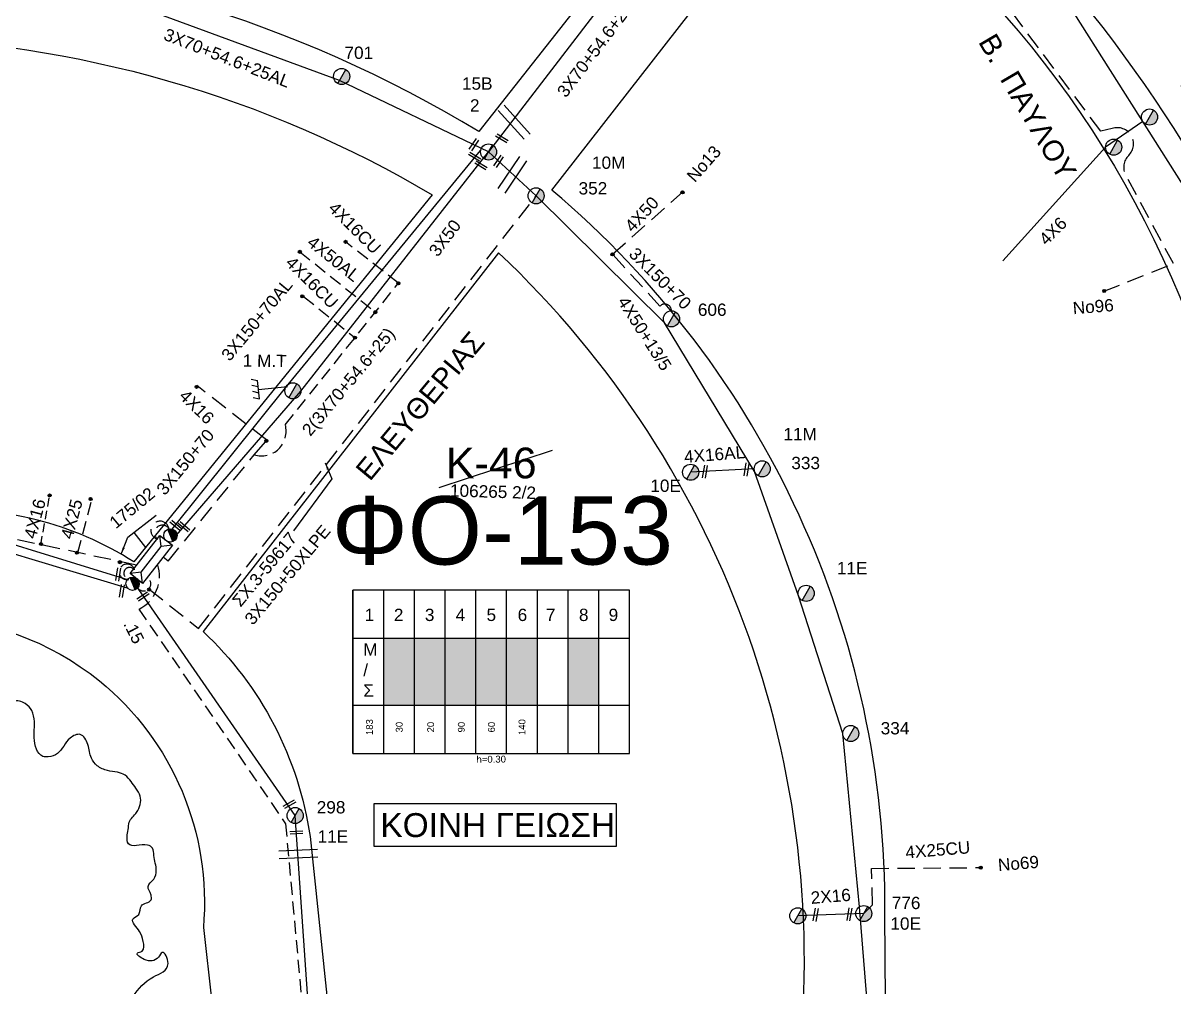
# Model space of a CAD drawing. Header units: millimetres. Extents: x 72 to 3039, y -786 to 786.
# Drawn here: x 1833.1 to 2001.6, y 543.9 to 685 of the extents above; entities that cross this region are included whole.
import ezdxf
from ezdxf.enums import TextEntityAlignment as Align

# ---------------------------------------------------------------- set-up
doc = ezdxf.new("R2010")
doc.units = ezdxf.units.MM
doc.linetypes.add('DASHED', pattern=[19.05, 12.7, -6.35])
for name, color, linetype in [('Άγνωστα', 7, 'Continuous'), ('Ασφαλειοκιβώτια Χ.Τ 9 αναχωρήσεων', 7, 'Continuous'), ('Γείωση', 7, 'Continuous'), ('Γυμνά εναέρια ΧΤ (1Φ)   2x16AL', 7, 'Continuous'), ('Γυμνά εναέρια ΧΤ (2Φ)   3x50AL', 7, 'Continuous'), ('Γυμνά εναέρια ΧΤ (3Φ)   4x16AL', 7, 'Continuous'), ('Γυμνά εναέρια ΧΤ (3Φ)   4x50AL', 7, 'Continuous'), ('Εναέρια παροχή ΧΤ 4x16', 7, 'SYN_LINE'), ('Εναέρια παροχή ΧΤ 4x25', 7, 'SYN_LINE'), ('Επιγραφές - Σχήματα', 7, 'Continuous'), ('Καλώδια ΧΤ   3x150+50AL XLPE', 7, 'DASHED'), ('Καλώδια ΧΤ   3x150+70 XLPE', 7, 'DASHED'), ('Καλώδια ΧΤ   3x150+70AL', 7, 'DASHED'), ('Καλώδια ΧΤ   3x150AL+50CU', 7, 'DASHED'), ('Καλώδια ΧΤ   4x25CU', 7, 'DASHED'), ('Καλώδια ΧΤ   4x50AL', 7, 'DASHED'), ('Καλώδια ΧΤ   4x6AL', 7, 'DASHED'), ('Μηχανική τομή', 7, 'Continuous'), ('Στύλος ΦΜ', 7, 'Continuous'), ('Στύλος ΦΜ @ 1', 7, 'Continuous'), ('Συνδέσεις', 7, 'Continuous'), ('Συνεστραμμένα ΧΤ   3x70+54.6+25 AL', 7, 'SYN_LINE'), ('Τομή', 7, 'Continuous'), ('Υποσταθμός εναέριος 2 στύλων', 7, 'Continuous'), ('Υποσταθμός πόλεως', 7, 'Continuous'), ('Υπόβαθρο ΔΕΗ', 7, 'Continuous'), ('Υπόγεια Καλώδια Δικτύου ΧΤ   .15', 7, 'DASHED'), ('Υπόγεια καλώδια Παροχών ΧΤ   4x16AL', 7, 'DASHED'), ('Υπόγεια καλώδια Παροχών ΧΤ   4x16CU', 7, 'DASHED'), ('Υπόγεια καλώδια Παροχών ΧΤ   4x25', 7, 'DASHED'), ('Υπόγεια καλώδια Παροχών ΧΤ   4x50AL', 7, 'DASHED'), ('Υπόγεια καλώδια Παροχών ΧΤ   4x6', 7, 'DASHED')]:
    doc.layers.add(name, color=color, linetype=linetype)
doc.styles.get("Standard").update_dxf_attribs({"font": 'arial.ttf'})
doc.linetypes.add('SYN_LINE', pattern='A,0.5,-0.0001,["/\\/\\/\\/",Standard,S=0.1,R=0,X=0,Y=-0.05],-0.25', length=0.7501)
doc.dimstyles.new('ISO-25', dxfattribs={"dimtxt": 2.5, "dimasz": 2.5, "dimexe": 1.25, "dimexo": 0.625, "dimtad": 1, "dimtxsty": 'Standard', "dimcen": 2.5, "dimadec": 0, "dimazin": 0, "dimtfac": 1, "dimtmove": 0, "dimatfit": 3, "dimfxl": 1, "dimarcsym": 0})

# ---------------------------------------------------------------- blocks, each defined once
blk = doc.blocks.new('ΥΠΑΡΧΩΝ ΤΣΙΜΕΝΤΕΝΙΟΣ ΣΤΥΛΟΣ')
at = {"layer": 'Στύλος ΦΜ'}
blk.add_hatch(color=7, dxfattribs=at).paths.add_polyline_path([(-1.29, -2.28, 0.574793), (2.62, 0, 0.268822), (1.3, 2.27)])
at = {"layer": 'Στύλος ΦΜ', "color": 7}
blk.add_line((-1.29, -2.28), (1.3, 2.27), dxfattribs=at)
blk.add_circle((0, 0), 2.62, dxfattribs=at)
at = {"layer": 'Στύλος ΦΜ', "flags": 4}
for tag, p in [('ΑΡΙΘΜΟΣ', (-4.68, 8.05)), ('ΤΥΠΟΣ', (-4.91, 3.03))]:
    blk.add_attdef(tag, p, '', height=4, dxfattribs=at)
blk = doc.blocks.new('ΤΟΜΗ')
at = {"layer": 'Τομή', "ltscale": 40}
for p, q in [((-5.68, 0), (5.68, 0)), ((5.68, -2.33), (-5.68, -2.33))]:
    blk.add_line(p, q, dxfattribs=at)
blk = doc.blocks.new('ΓΕΙΩΣΗ')
at = {"layer": 'Γείωση', "ltscale": 40}
for p, q in [((-2.34, 11.45), (-3, 9.45)), ((-0.34, 11.45), (-1, 9.45)), ((1.66, 11.45), (1, 9.45)), ((3.66, 11.45), (3, 9.45)), ((0, 9.45), (0, 0))]:
    blk.add_line(p, q, dxfattribs=at)
blk.add_lwpolyline([(-3, 9.45), (3, 9.45)], dxfattribs=at)
blk = doc.blocks.new('ΑΣΦΑΛΕΙΟΚΙΒΩΤΙΟ ΥΠΟΣΤΑΘΜΟΥ 9A ΑΝΑΧΩΡΗΣΕΩΝ')
at = {"layer": 'Ασφαλειοκιβώτια Χ.Τ 9 αναχωρήσεων', "ltscale": 40}
for p, q in [((0, 0), (0, 23.91)), ((4.5, 0), (4.5, 23.91)), ((9, 0), (9, 23.91)), ((13.5, 0), (13.5, 23.91)), ((18, 0), (18, 23.91)), ((22.5, 0), (22.5, 23.91)), ((27, 0), (27, 23.91)), ((31.5, 0), (31.5, 23.91)), ((36, 0), (36, 23.91)), ((0, 16.87), (40.5, 16.87)), ((0, 7.04), (40.5, 7.04))]:
    blk.add_line(p, q, dxfattribs=at)
at = {"layer": 'Ασφαλειοκιβώτια Χ.Τ 9 αναχωρήσεων'}
blk.add_lwpolyline([(40.5, 0), (40.5, 23.91), (0, 23.91), (0, 0)], close=True, dxfattribs=at)
for s, p in [('1', (1.71, 19.38)), ('2', (5.99, 19.38)), ('3', (10.53, 19.38)), ('4', (15.04, 19.38)), ('5', (19.55, 19.38)), ('6', (24.11, 19.38)), ('7', (28.24, 19.38)), ('8', (33.08, 19.38)), ('9', (37.43, 19.38))]:
    blk.add_text(s, height=1.8, dxfattribs=at).set_placement(p)
at = {"layer": 'Ασφαλειοκιβώτια Χ.Τ 9 αναχωρήσεων', "ltscale": 40}
for tag, height, rotation, p in [('ΟΝΟΜΑ', 2.5, 0.6514, (19.14, 25.35)), ('ΚΕΙΜΕΝΟ 1', 1, 90, (2.42, 3.84)), ('ΚΕΙΜΕΝΟ 2', 1, 90, (6.78, 3.84)), ('ΚΕΙΜΕΝΟ 3', 1, 90, (11.38, 3.84)), ('ΚΕΙΜΕΝΟ 4', 1, 90, (15.86, 3.84)), ('ΚΕΙΜΕΝΟ 5', 1, 90, (20.28, 3.84)), ('ΚΕΙΜΕΝΟ 6', 1, 90, (24.74, 3.84)), ('ΚΕΙΜΕΝΟ 7', 1, 90, (29.28, 3.84)), ('ΚΕΙΜΕΝΟ 8', 1, 90, (33.65, 3.84)), ('ΚΕΙΜΕΝΟ 9', 1, 90, (38.21, 3.84)), ('ΣΧ', 1, 0.6514, (20.24, -0.85))]:
    blk.add_attdef(tag, text='', height=height, rotation=rotation, dxfattribs=at).set_placement(p, align=Align.MIDDLE_CENTER)
blk = doc.blocks.new('_ΣΥΝΔΕΣΗ')
at = {"layer": 'Συνδέσεις', "linetype": 'SYN_LINE', "ltscale": 40}
blk.add_hatch(color=256, dxfattribs=at).paths.add_polyline_path([(0.5, -0.01, 1), (-0.5, -0.01, 1)])
at = {"layer": 'Συνδέσεις'}
blk.add_circle((0, -0.01), 0.5, dxfattribs=at)
blk = doc.blocks.new('ΜΗΧΑΝΙΚΗ ΤΟΜΗ')
at = {"layer": 'Μηχανική τομή', "ltscale": 40}
for p, q in [((-1.89, 0.78), (1.89, 0.78)), ((1.89, 0), (-1.89, 0))]:
    blk.add_line(p, q, dxfattribs=at)
blk = doc.blocks.new('ΥΠΟΣΤΑΘΜΟΣ ΕΝΑΕΡΙΟΣ ΕΠΙ 2 ΣΤΥΛΩΝ')
at = {"layer": 'Υποσταθμός εναέριος 2 στύλων', "linetype": 'Continuous'}
for points in [[(-11.97, -2.11, 0.574793), (-8.45, -0.07, 0.268822), (-9.64, 1.98)], [(9.68, -2.15, 0.574793), (13.19, -0.1, 0.268822), (12.01, 1.95)]]:
    blk.add_hatch(color=256, dxfattribs=at).paths.add_polyline_path(points)
for p, q in [((-11.97, -2.11), (-9.64, 1.98)), ((9.68, -2.15), (12.01, 1.95))]:
    blk.add_line(p, q, dxfattribs=at)
for centre in [(-10.81, -0.07), (10.84, -0.1)]:
    blk.add_circle(centre, 2.36, dxfattribs=at)
at = {"layer": 'Υποσταθμός πόλεως', "linetype": 'Continuous', "ltscale": 40}
blk.add_lwpolyline([(-8.57, 2.82), (8.57, 2.82), (8.57, -2.82), (-8.57, -2.82)], close=True, dxfattribs=at)
for points in [[(-5.75, 0), (-8.57, 2.82)], [(-8.57, -2.82), (-5.75, 0)], [(-5.75, 0), (5.75, 0)], [(5.75, 0), (8.57, 2.82)], [(8.57, -2.82), (5.75, 0)]]:
    blk.add_lwpolyline(points, dxfattribs=at)
at = {"layer": 'Υποσταθμός εναέριος 2 στύλων', "ltscale": 40, "flags": 1}
for tag, p in [('ΜΕΤΑΣΧΗΜΑΤΙΣΜΟΣ', (14.09, 2.51)), ('ΙΣΧΥΣ', (14.07, -0.28)), ('ΑΡΙΘΜΟΣ', (14.19, -3))]:
    blk.add_attdef(tag, p, '', height=1.8, dxfattribs=at)

msp = doc.modelspace()

# ---------------------------------------------------------------- hatches: boundary and pattern name
at = {"layer": 'Ασφαλειοκιβώτια Χ.Τ 9 αναχωρήσεων'}
for color, points in [(30, [(1890.44, 594.99), (1885.94, 594.99), (1885.94, 585.16), (1890.44, 585.16)]), (27, [(1894.94, 594.99), (1890.44, 594.99), (1890.44, 585.16), (1894.94, 585.16)]), (2, [(1899.44, 594.99), (1894.94, 594.99), (1894.94, 585.16), (1899.44, 585.16)]), (6, [(1899.44, 585.16), (1903.94, 585.16), (1903.94, 594.99), (1899.44, 594.99)]), (133, [(1908.44, 594.99), (1903.94, 594.99), (1903.94, 585.16), (1908.44, 585.16)]), (5, [(1912.94, 585.16), (1917.44, 585.16), (1917.44, 594.99), (1912.94, 594.99)])]:
    msp.add_hatch(color=color, dxfattribs=at).paths.add_polyline_path(points)

# ---------------------------------------------------------------- linework, layer by layer
at = {"layer": 'Άγνωστα', "color": 2, "linetype": 'DASHED', "ltscale": 0.2}
msp.add_lwpolyline([(1991.27, 645.74), (2001.53, 649.8), (1994.56, 662.75, -0.333659), (1994.99, 665.65, 0.794461), (1992.59, 669.58), (1990.89, 669.2), (1976.16, 688.91), (1963.33, 701.75), (1940.29, 719.93), (1943.87, 724.81, -0.286141), (1945.74, 725.57, -0.837573)], format="xyb", dxfattribs=at)
at = {"layer": 'Άγνωστα', "color": 27, "linetype": 'DASHED', "ltscale": 0.2}
msp.add_lwpolyline([(1819.41, 612.97), (1828.61, 610.21), (1850.13, 605.66)], dxfattribs=at)
at = {"layer": 'Γυμνά εναέρια ΧΤ (1Φ)   2x16AL'}
msp.add_lwpolyline([(1956.21, 554.68), (1946.56, 554.35)], dxfattribs=at)
at = {"layer": 'Γυμνά εναέρια ΧΤ (3Φ)   4x16AL', "color": 2, "ltscale": 0.15}
msp.add_lwpolyline([(1940.17, 619.77), (1930.87, 619.27)], dxfattribs=at)
at = {"layer": 'Γυμνά εναέρια ΧΤ (3Φ)   4x50AL', "color": 2}
msp.add_lwpolyline([(2032.49, 533.98), (1995.44, 530.07), (1976.76, 528.88), (1957.87, 527.26), (1955.58, 555.67), (1953.13, 581.03), (1946.66, 601.19), (1940.24, 619.37), (1927.05, 641.12), (1908.25, 659.73), (1901.29, 666.15)], dxfattribs=at)
at = {"layer": 'Επιγραφές - Σχήματα', "color": 190}
msp.add_lwpolyline([(1884.5, 564.55), (1920.01, 564.55), (1920.01, 570.72), (1884.5, 570.72)], close=True, dxfattribs=at)
at = {"layer": 'Καλώδια ΧΤ   3x150+50AL XLPE', "color": 2, "ltscale": 0.2}
msp.add_lwpolyline([(1851.62, 602.18), (1858.83, 596.39), (1908.25, 659.72)], dxfattribs=at)
at = {"layer": 'Καλώδια ΧΤ   3x150+70AL', "color": 2, "ltscale": 0.2}
msp.add_lwpolyline([(1928.06, 642.91, 0.666695), (1926.38, 643.6), (1919.43, 651.17)], format="xyb", dxfattribs=at)
at = {"layer": 'Καλώδια ΧΤ   3x150+70AL', "color": 27, "ltscale": 0.15}
msp.add_lwpolyline([(1866.98, 621.82, 0.591022), (1871.54, 626.22), (1888.09, 646.93)], format="xyb", dxfattribs=at)
at = {"layer": 'Καλώδια ΧΤ   3x150+70AL', "color": 27, "ltscale": 0.2}
for points in [[(1854.38, 606.24), (1854.38, 606.24), (1866.98, 621.82), (1868.75, 623.88)], [(1854.38, 606.24), (1853.64, 606.82)]]:
    msp.add_lwpolyline(points, dxfattribs=at)
at = {"layer": 'Καλώδια ΧΤ   3x150AL+50CU', "color": 7, "linetype": 'Continuous', "ltscale": 0.2}
msp.add_line((1894.06, 617.02), (1910.65, 622.51), dxfattribs=at)
at = {"layer": 'Καλώδια ΧΤ   3x150AL+50CU', "color": 7, "linetype": 'DASHED', "ltscale": 0.2}
msp.add_arc((1853.19, 610.77), 1.34, 8.7652, 253.4505, dxfattribs=at)
at = {"layer": 'Καλώδια ΧΤ   3x150AL+50CU', "color": 5, "linetype": 'DASHED', "ltscale": 0.2}
msp.add_arc((1853.55, 610.37), 1.15, 10.3789, 230.0966, dxfattribs=at)
at = {"layer": 'Καλώδια ΧΤ   3x150AL+50CU', "color": 30, "linetype": 'DASHED', "ltscale": 0.2}
msp.add_arc((1848.38, 604.69), 1.14, 15.8332, 269.1, dxfattribs=at)
at = {"layer": 'Καλώδια ΧΤ   3x150AL+50CU', "color": 4, "linetype": 'DASHED', "ltscale": 0.2}
msp.add_arc((1848.75, 604.49), 0.851, 44.3873, 251.0346, dxfattribs=at)
at = {"layer": 'Καλώδια ΧΤ   3x150AL+50CU', "color": 2, "linetype": 'DASHED', "ltscale": 0.1}
msp.add_arc((1850.8, 602.96), 1.06, 215.9116, 61.1489, dxfattribs=at)
at = {"layer": 'Καλώδια ΧΤ   4x25CU', "color": 2, "ltscale": 0.2}
msp.add_lwpolyline([(1956.21, 554.68), (1957.51, 555.98), (1957.33, 561.29), (1973.33, 561.41)], dxfattribs=at)
at = {"layer": 'Καλώδια ΧΤ   4x50AL', "color": 2, "ltscale": 0.2}
msp.add_lwpolyline([(1919.43, 651.17), (1929.68, 660.24)], dxfattribs=at)
at = {"layer": 'Συνεστραμμένα ΧΤ   3x70+54.6+25 AL', "color": 7, "linetype": 'SYN_LINE', "ltscale": 20}
for p, q in [((1871.98, 632.12), (1900.12, 666.36)), ((1854.99, 610.93), (1871.98, 632.12))]:
    msp.add_line(p, q, dxfattribs=at)
at = {"layer": 'Συνεστραμμένα ΧΤ   3x70+54.6+25 AL', "color": 85, "ltscale": 18}
msp.add_lwpolyline([(2008.27, 652.88), (1987.03, 686.47), (1977.76, 696.4), (1967.93, 706.91), (1946.92, 725.57), (1901.29, 666.15)], dxfattribs=at)
at = {"layer": 'Συνεστραμμένα ΧΤ   3x70+54.6+25 AL', "color": 5, "ltscale": 15}
msp.add_lwpolyline([(1901.29, 666.15), (1879.47, 676.62), (1852.76, 686.39), (1833.71, 691.71), (1810.64, 694.26)], dxfattribs=at)
at = {"layer": 'Συνεστραμμένα ΧΤ   3x70+54.6+25 AL', "color": 5, "ltscale": 20}
for points in [[(1855.59, 610.06), (1873.79, 631.15), (1901.29, 666.15)], [(1886.35, 425.49), (1880.69, 467.62), (1878.02, 505.12), (1877.75, 520.51), (1874.95, 540.85), (1872.98, 569.03)]]:
    msp.add_lwpolyline(points, dxfattribs=at)
at = {"layer": 'Συνεστραμμένα ΧΤ   3x70+54.6+25 AL', "color": 30, "ltscale": 20}
msp.add_lwpolyline([(1788.14, 508.71), (1767.8, 529.55), (1760.81, 557.09), (1779.9, 598.23), (1818.14, 612.89), (1848.61, 603.55)], dxfattribs=at)
at = {"layer": 'Συνεστραμμένα ΧΤ   3x70+54.6+25 AL', "color": 133, "ltscale": 20}
msp.add_lwpolyline([(1781.91, 597.55), (1781.84, 597.58), (1817.7, 611.6), (1848.56, 602.32)], dxfattribs=at)
at = {"layer": 'Συνεστραμμένα ΧΤ   3x70+54.6+25 AL', "color": 2, "ltscale": 20}
msp.add_lwpolyline([(1872.98, 569.03), (1849.66, 602.73)], dxfattribs=at)
at = {"layer": 'Υποσταθμός πόλεως', "color": 27, "linetype": 'DASHED', "ltscale": 0.1}
msp.add_lwpolyline([(1835.74, 608.65), (1837.07, 616.01)], dxfattribs=at)
at = {"layer": 'Υπόβαθρο ΔΕΗ'}
for points in [[(2074.32, 540.5), (2033.86, 536.31), (2033.36, 549.74), (2032.35, 577.05, 0.212049), (1956.38, 719.31), (1991.54, 766.15), (2002.52, 766.24, -0.126419), (2049.12, 711.29, -0.020702), (2075.33, 654.71)], [(1939.81, 719.86), (1899.87, 669.13, 0.128559), (1811.69, 695.45), (1804.67, 759.38, -0.122319), (1867.75, 756.04, -0.097348), (1939.81, 719.86, 3.1517)], [(1949.48, 710.53, -0.165604), (2006.69, 633.43, -0.089113), (2022.5, 535.43), (1959.51, 529.36), (1959.3, 554.59, 0.222785), (1910.57, 660.57), (1949.48, 710.53)], [(1893.06, 659.88), (1849.39, 606.15, 0.158894), (1819.52, 613.75), (1812.58, 682.98, -0.127954), (1893.06, 659.88, 2.039219)], [(1946.17, 528.19, 0.242835), (1902.75, 651.4), (1859.53, 595.95, -0.169724), (1875.16, 565.95), (1879.77, 522.22), (1946.17, 528.19)], [(1863.2, 519.84), (1813.35, 515.49, -0.178981), (1803.1, 518.29, -0.301011), (1777.79, 551.88, -0.271331), (1793.78, 590.13, -0.338248), (1844.34, 588.73, -0.24847), (1859.54, 552.64), (1863.2, 519.84)]]:
    msp.add_lwpolyline(points, format="xyb", dxfattribs=at)
msp.add_spline([(1854.96, 523.14), (1849.39, 527.52), (1849.61, 525.28), (1847.47, 525.49), (1846.18, 524.96), (1843.61, 525.39), (1842.54, 524.64), (1836.76, 525.17), (1837.19, 526.56), (1835.48, 527.95), (1834.62, 528.49), (1832.48, 532.66), (1829.16, 530.52), (1825.31, 523.78), (1823.92, 522.93), (1822.74, 524.85), (1821.45, 525.49), (1820.6, 526.46), (1818.88, 526.78), (1817.07, 525.92), (1815.78, 527.85), (1814.5, 527.42), (1812.78, 525.07), (1810.75, 525.17), (1810.54, 523.78), (1806.25, 521.43), (1804.72, 521.56), (1802.45, 520.64), (1802.53, 523.42), (1801.04, 525.01), (1798.56, 525.16), (1796.44, 527.9), (1797.74, 531.1), (1797.55, 533.84), (1797.11, 535.18), (1797.29, 537.18), (1796.66, 538.85), (1796.33, 539.29), (1792.1, 534.88), (1790.62, 535.51), (1789.61, 535.66), (1788.72, 537.81), (1787.57, 539.6), (1788.31, 542.38), (1789.5, 544.35), (1790.54, 546.05), (1790.35, 547.18), (1789.39, 548.4), (1788.83, 549.33), (1787.09, 550.74), (1786.23, 551.37), (1787.71, 552.64), (1787.97, 554.46), (1786.68, 556.01), (1792.61, 555.12), (1793.65, 556.12), (1793.58, 558.39), (1791.87, 560.28), (1788.82, 561.48), (1787.04, 561.92), (1785.7, 561.92), (1784.03, 563.74), (1783.66, 564.15), (1785.41, 565.48), (1785.3, 568.67), (1786.7, 570.72), (1789.64, 571.1), (1791.63, 573.47), (1793.62, 574.23), (1800.45, 572.24), (1800.41, 573.56), (1800.69, 574.94), (1799.31, 576.98), (1798.24, 579.15), (1797, 579.6), (1801.42, 586.71), (1802.76, 587.66), (1803.61, 586.19), (1804.69, 586.52), (1805.05, 588.35), (1806.49, 589.3), (1808.52, 588.64), (1809.44, 587.56), (1811.01, 588.87), (1812.77, 588.12), (1815.07, 586.74), (1815.6, 583.83), (1817.99, 580.7), (1818.67, 581.02), (1819.16, 583.67), (1819.39, 586.55), (1820.31, 587.3), (1823.12, 587.2), (1823.42, 588.18), (1824.73, 588.64), (1825.74, 587.89), (1826.57, 587.31), (1828.31, 586.95), (1828.86, 586), (1829.06, 584.53), (1830.2, 583.87), (1831.25, 585.05), (1831.81, 585.7), (1833.48, 585.41), (1834.42, 584.4), (1834.82, 582.79), (1834.78, 580.41), (1836.06, 577.69), (1836.85, 577.62), (1838.19, 578.11), (1840.06, 580.37), (1841.53, 580.89), (1842.64, 579.42), (1843.16, 577.42), (1844.02, 576.31), (1845.52, 575.62), (1846.96, 575.36), (1848.08, 574.93), (1848.96, 573.99), (1849.68, 573.04), (1850.3, 571.86), (1849.78, 569.49), (1848.7, 568.05), (1848.54, 566.97), (1848.37, 565.93), (1848.57, 564.91), (1851.38, 564.69), (1852.1, 564.26), (1852.3, 563.18), (1852.66, 560.97), (1852.27, 559.73), (1851.45, 558.65), (1851.88, 557.4), (1851.88, 556.69), (1850.47, 555.8), (1850.08, 554.56), (1849.23, 553.87), (1850.21, 552.08), (1850.73, 550.61), (1850.57, 549.19), (1849.88, 548.9), (1850.87, 547.98), (1852.96, 548.31), (1853.52, 548.99), (1854.37, 547.36), (1852.24, 545.43), (1849.26, 542.6), (1848.08, 540.51), (1848.02, 539.73), (1849.52, 539.3), (1851.85, 539.69), (1853.38, 539.89), (1854.27, 539.89), (1854.99, 537.9), (1854.4, 537.27), (1854.66, 536.26), (1856.33, 535.77), (1856.5, 534.74), (1855.22, 532.52), (1856.04, 531.14), (1855.97, 530.26), (1853.78, 529.67), (1854, 528.34), (1855.28, 527.08), (1857.13, 526.39), (1857.38, 525.71), (1856.75, 525), (1855.95, 524.94), (1855.81, 524.27), (1855.75, 523.74), (1855.52, 523.39), (1854.96, 523.14)], degree=3, dxfattribs=at)
at = {"layer": 'Υπόγεια Καλώδια Δικτύου ΧΤ   .15', "color": 6, "ltscale": 0.15}
msp.add_lwpolyline([(1850.12, 599.23), (1871.57, 567.84), (1875.89, 520.69), (1863.5, 519.29), (1864.71, 504.06)], dxfattribs=at)
msp.add_arc((1847.69, 604.08), 5.43, 296.6342, 18.335, dxfattribs=at)
at = {"layer": 'Υπόγεια καλώδια Παροχών ΧΤ   4x16AL', "color": 27, "ltscale": 0.2}
msp.add_lwpolyline([(1868.75, 623.88), (1868.84, 623.99), (1858.59, 631.96)], dxfattribs=at)
at = {"layer": 'Υπόγεια καλώδια Παροχών ΧΤ   4x16CU', "color": 27, "ltscale": 0.15}
for points in [[(1888.09, 646.93), (1880.36, 653)], [(1874.21, 644.99), (1881.74, 638.98)]]:
    msp.add_lwpolyline(points, dxfattribs=at)
at = {"layer": 'Υπόγεια καλώδια Παροχών ΧΤ   4x25', "color": 27, "ltscale": 0.15}
msp.add_lwpolyline([(1841.19, 607.51), (1843.32, 615.59)], dxfattribs=at)
at = {"layer": 'Υπόγεια καλώδια Παροχών ΧΤ   4x50AL', "color": 27, "ltscale": 0.15}
msp.add_lwpolyline([(1873.66, 651.54), (1884.71, 642.71)], dxfattribs=at)
at = {"layer": 'Υπόγεια καλώδια Παροχών ΧΤ   4x6', "color": 62, "linetype": 'SYN_LINE', "ltscale": 20}
msp.add_lwpolyline([(1997.07, 670.59), (1991.61, 666.85), (1976.56, 650.2)], dxfattribs=at)

# ---------------------------------------------------------------- block references
at = {"layer": 'Ασφαλειοκιβώτια Χ.Τ 9 αναχωρήσεων'}
ref = msp.add_blockref('ΑΣΦΑΛΕΙΟΚΙΒΩΤΙΟ ΥΠΟΣΤΑΘΜΟΥ 9A ΑΝΑΧΩΡΗΣΕΩΝ', (1881.44, 578.12), dxfattribs=at)
ref.add_attrib('ΚΕΙΜΕΝΟ 6', '140', dxfattribs={"ltscale": 40, "height": 1, "rotation": 90}).set_placement((1906.18, 581.97), align=Align.MIDDLE_CENTER)
ref.add_attrib('ΚΕΙΜΕΝΟ 5', '60', dxfattribs={"ltscale": 40, "height": 1, "rotation": 90}).set_placement((1901.72, 581.97), align=Align.MIDDLE_CENTER)
ref.add_attrib('ΚΕΙΜΕΝΟ 4', '90', dxfattribs={"ltscale": 40, "height": 1, "rotation": 90}).set_placement((1897.3, 581.97), align=Align.MIDDLE_CENTER)
ref.add_attrib('ΚΕΙΜΕΝΟ 3', '20', dxfattribs={"ltscale": 40, "height": 1, "rotation": 90}).set_placement((1892.81, 581.97), align=Align.MIDDLE_CENTER)
ref.add_attrib('ΚΕΙΜΕΝΟ 1', '183', dxfattribs={"ltscale": 40, "height": 1, "rotation": 90}).set_placement((1883.86, 581.97), align=Align.MIDDLE_CENTER)
ref.add_attrib('ΚΕΙΜΕΝΟ 2', '30', dxfattribs={"ltscale": 40, "height": 1, "rotation": 90}).set_placement((1888.21, 581.97), align=Align.MIDDLE_CENTER)
ref.add_attrib('ΣΧ', 'h=0.30', dxfattribs={"ltscale": 40, "height": 1, "rotation": 0.6514}).set_placement((1901.68, 577.27), align=Align.MIDDLE_CENTER)
at = {"layer": 'Γείωση', "xscale": 0.4499999999998972, "yscale": 0.4499999999998972, "zscale": 0.4499999999998972, "rotation": 95.91464999718427}
msp.add_blockref('ΓΕΙΩΣΗ', (1871.86, 631.8), dxfattribs=at)
at = {"layer": 'Μηχανική τομή'}
for p, xscale, yscale, zscale, rotation in [((1899.3, 667.11), 0.499999999999798, 0.499999999999798, 0.499999999999798, 56.07497488004891), ((1903.34, 668.31), 0.4999999999998001, 0.4999999999998001, 0.4999999999998001, 149.3475328396102), ((1899.36, 665.64), 0.4999999999998, 0.4999999999998, 0.4999999999998, 149.3475328396102), ((1902.92, 664.67), 0.499999999999798, 0.499999999999798, 0.499999999999798, 56.07497488004891), ((1900.27, 664.37), 0.4999999999998001, 0.4999999999998001, 0.4999999999998001, 149.3475328396102), ((1933.16, 619.32), 0.4999999999994563, 0.4999999999994563, 0.4999999999994563, 80.68863621915537), ((1939.24, 619.64), 0.4999999999994563, 0.4999999999994563, 0.4999999999994563, 80.68863621915537), ((1855.62, 611.65), 0.4999999999994452, 0.4999999999994452, 0.4999999999994452, 139.0247142124832), ((1856.84, 611.46), 0.4999999999994452, 0.4999999999994452, 0.4999999999994452, 139.0247142124832), ((1847.26, 604.28), 0.4999999999994563, 0.4999999999994563, 0.4999999999994563, 80.68863621915537), ((1847.8, 601.87), 0.4999999999994563, 0.4999999999994563, 0.4999999999994563, 80.68863621915537), ((1850.82, 600.94), 0.4999999999994452, 0.4999999999994452, 0.4999999999994452, 34.08601536579191), ((1872.26, 570.53), 0.499999999999485, 0.499999999999485, 0.499999999999485, 29.78417155784918), ((1873.17, 566.35), 0.4999999999994444, 0.4999999999994444, 0.4999999999994444, 2.768887507523631), ((1949.36, 554.47), 0.4999999999994563, 0.4999999999994563, 0.4999999999994563, 80.68863621915537), ((1954.3, 554.53), 0.4999999999994563, 0.4999999999994563, 0.4999999999994563, 80.68863621915537)]:
    msp.add_blockref('ΜΗΧΑΝΙΚΗ ΤΟΜΗ', p, dxfattribs=dict(at, xscale=xscale, yscale=yscale, zscale=zscale, rotation=rotation))
at = {"layer": 'Στύλος ΦΜ @ 1', "ltscale": 40}
ref = msp.add_blockref('ΥΠΑΡΧΩΝ ΤΣΙΜΕΝΤΕΝΙΟΣ ΣΤΥΛΟΣ', (1879.79, 677.2), dxfattribs=dict(at, xscale=0.4499999999998181, yscale=0.4499999999998181, zscale=0.4499999999998181))
ref.add_attrib('ΑΡΙΘΜΟΣ', '701', (1880.2, 679.77), dxfattribs={"layer": 'Στύλος ΦΜ', "height": 1.8, "flags": 4})
ref = msp.add_blockref('ΥΠΑΡΧΩΝ ΤΣΙΜΕΝΤΕΝΙΟΣ ΣΤΥΛΟΣ', (1998.04, 671.26), dxfattribs=dict(at, xscale=0.4499999999998181, yscale=0.4499999999998181, zscale=0.4499999999998181))
ref.add_attrib('ΤΥΠΟΣ', '11Μ', (2002.41, 675.72), dxfattribs={"layer": 'Στύλος ΦΜ', "height": 1.8, "flags": 4})
ref.add_attrib('ΑΡΙΘΜΟΣ', '265', (2002.54, 671.72), dxfattribs={"layer": 'Στύλος ΦΜ', "height": 1.8, "flags": 4})
ref = msp.add_blockref('ΥΠΑΡΧΩΝ ΤΣΙΜΕΝΤΕΝΙΟΣ ΣΤΥΛΟΣ', (1901.29, 666.15), dxfattribs=dict(at, xscale=0.4499999999998181, yscale=0.4499999999998181, zscale=0.4499999999998181))
ref.add_attrib('ΤΥΠΟΣ', '15Β', (1897.4, 675.26), dxfattribs={"layer": 'Στύλος ΦΜ', "height": 1.8, "flags": 4})
ref.add_attrib('ΑΡΙΘΜΟΣ', '2', (1898.57, 672.06), dxfattribs={"layer": 'Στύλος ΦΜ', "height": 1.8, "flags": 4})
at = {"layer": 'Στύλος ΦΜ @ 1', "ltscale": 40, "xscale": 0.4499999999998181, "yscale": 0.4499999999998181, "zscale": 0.4499999999998181}
for p in [(1992.79, 666.85), (1872.65, 631.18), (1946.56, 554.35)]:
    msp.add_blockref('ΥΠΑΡΧΩΝ ΤΣΙΜΕΝΤΕΝΙΟΣ ΣΤΥΛΟΣ', p, dxfattribs=at)
at = {"layer": 'Στύλος ΦΜ @ 1', "ltscale": 40}
ref = msp.add_blockref('ΥΠΑΡΧΩΝ ΤΣΙΜΕΝΤΕΝΙΟΣ ΣΤΥΛΟΣ', (1908.25, 659.73), dxfattribs=dict(at, xscale=0.4499999999998181, yscale=0.4499999999998181, zscale=0.4499999999998181))
ref.add_attrib('ΤΥΠΟΣ', '10Μ', (1916.43, 663.68), dxfattribs={"layer": 'Στύλος ΦΜ', "height": 1.8, "flags": 4})
ref.add_attrib('ΑΡΙΘΜΟΣ', '352', (1914.47, 659.93), dxfattribs={"layer": 'Στύλος ΦΜ', "height": 1.8, "flags": 4})
ref = msp.add_blockref('ΥΠΑΡΧΩΝ ΤΣΙΜΕΝΤΕΝΙΟΣ ΣΤΥΛΟΣ', (1928.06, 641.73), dxfattribs=dict(at, xscale=0.4499999999998181, yscale=0.4499999999998181, zscale=0.4499999999998181))
ref.add_attrib('ΑΡΙΘΜΟΣ', '606', (1931.93, 642.16), dxfattribs={"layer": 'Στύλος ΦΜ', "height": 1.8, "flags": 4})
ref = msp.add_blockref('ΥΠΑΡΧΩΝ ΤΣΙΜΕΝΤΕΝΙΟΣ ΣΤΥΛΟΣ', (1941.35, 619.77), dxfattribs=dict(at, xscale=0.4499999999998181, yscale=0.4499999999998181, zscale=0.4499999999998181))
ref.add_attrib('ΤΥΠΟΣ', '11Μ', (1944.46, 623.96), dxfattribs={"layer": 'Στύλος ΦΜ', "height": 1.8, "flags": 4})
ref.add_attrib('ΑΡΙΘΜΟΣ', '333', (1945.61, 619.73), dxfattribs={"layer": 'Στύλος ΦΜ', "height": 1.8, "flags": 4})
ref = msp.add_blockref('ΥΠΑΡΧΩΝ ΤΣΙΜΕΝΤΕΝΙΟΣ ΣΤΥΛΟΣ', (1930.87, 619.27), dxfattribs=dict(at, xscale=0.4499999999998181, yscale=0.4499999999998181, zscale=0.4499999999998181))
ref.add_attrib('ΤΥΠΟΣ', '10Ε', (1924.97, 616.4), dxfattribs={"layer": 'Στύλος ΦΜ', "height": 1.8, "flags": 4})
ref = msp.add_blockref('ΥΠΑΡΧΩΝ ΤΣΙΜΕΝΤΕΝΙΟΣ ΣΤΥΛΟΣ', (1947.78, 601.55), dxfattribs=dict(at, xscale=0.4499999999998181, yscale=0.4499999999998181, zscale=0.4499999999998181))
ref.add_attrib('ΤΥΠΟΣ', '11Ε', (1952.28, 604.35), dxfattribs={"layer": 'Στύλος ΦΜ', "height": 1.8, "flags": 4})
ref = msp.add_blockref('ΥΠΑΡΧΩΝ ΤΣΙΜΕΝΤΕΝΙΟΣ ΣΤΥΛΟΣ', (1954.31, 581.03), dxfattribs=dict(at, xscale=0.4499999999998181, yscale=0.4499999999998181, zscale=0.4499999999998181))
ref.add_attrib('ΑΡΙΘΜΟΣ', '334', (1958.69, 580.91), dxfattribs={"layer": 'Στύλος ΦΜ', "height": 1.8, "flags": 4})
ref = msp.add_blockref('ΥΠΑΡΧΩΝ ΤΣΙΜΕΝΤΕΝΙΟΣ ΣΤΥΛΟΣ', (1872.98, 569.03), dxfattribs=dict(at, xscale=0.4499999999998181, yscale=0.4499999999998181, zscale=0.4499999999998181))
ref.add_attrib('ΤΥΠΟΣ', '11Ε', (1876.27, 565.06), dxfattribs={"layer": 'Στύλος ΦΜ', "height": 1.8, "flags": 4})
ref.add_attrib('ΑΡΙΘΜΟΣ', '298', (1876.14, 569.34), dxfattribs={"layer": 'Στύλος ΦΜ', "height": 1.8, "flags": 4})
ref = msp.add_blockref('ΥΠΑΡΧΩΝ ΤΣΙΜΕΝΤΕΝΙΟΣ ΣΤΥΛΟΣ', (1956.21, 554.68), dxfattribs=dict(at, xscale=0.4499999999998181, yscale=0.4499999999998181, zscale=0.4499999999998181))
ref.add_attrib('ΤΥΠΟΣ', '10Ε', (1960.11, 552.32), dxfattribs={"layer": 'Στύλος ΦΜ', "height": 1.8, "flags": 4})
ref.add_attrib('ΑΡΙΘΜΟΣ', '776', (1960.31, 555.34), dxfattribs={"layer": 'Στύλος ΦΜ', "height": 1.8, "flags": 4})
at = {"layer": 'Συνδέσεις', "xscale": 0.4499999999998181, "yscale": 0.4499999999998181, "zscale": 0.4499999999998181}
for p in [(1929.68, 660.24), (1880.36, 653), (1873.66, 651.54), (1919.43, 651.17), (1888.09, 646.93), (1991.41, 645.81), (1874.02, 645.03), (1884.71, 642.71), (1881.74, 638.98), (1858.55, 631.77), (1868.75, 623.88), (1837.04, 615.88), (1843.03, 615.36), (1835.79, 608.76), (1841.04, 607.49), (1847.32, 606.12), (1851.6, 602.12), (1973.33, 561.41)]:
    msp.add_blockref('_ΣΥΝΔΕΣΗ', p, dxfattribs=at)
at = {"layer": 'Τομή'}
for p, xscale, yscale, zscale, rotation in [((1904.6, 670.12), 0.500000000000047, 0.500000000000047, 0.500000000000047, 131.7221037643922), ((1905.25, 662.49), 0.5000000000001537, 0.5000000000001537, 0.5000000000001537, 235.9923171768647), ((1873.48, 562.81), 0.500000000000051, 0.500000000000051, 0.500000000000051, 182.2316261418533)]:
    msp.add_blockref('ΤΟΜΗ', p, dxfattribs=dict(at, xscale=xscale, yscale=yscale, zscale=zscale, rotation=rotation))
at = {"layer": 'Υποσταθμός εναέριος 2 στύλων', "xscale": 0.4142138349579723, "yscale": 0.4142138349579723, "zscale": 0.4142138349579723, "rotation": 52.01620497988728}
msp.add_blockref('ΥΠΟΣΤΑΘΜΟΣ ΕΝΑΕΡΙΟΣ ΕΠΙ 2 ΣΤΥΛΩΝ', (1851.92, 606.51), dxfattribs=at)

# ---------------------------------------------------------------- texts
at = {"layer": 'Ασφαλειοκιβώτια Χ.Τ 9 αναχωρήσεων', "insert": (1882.95, 594.22), "char_height": 1.8, "width": 2.0273, "attachment_point": 1}
msp.add_mtext('Μ\\P/\\PΣ', dxfattribs=at)
at = {"layer": 'Γυμνά εναέρια ΧΤ (1Φ)   2x16AL', "insert": (1948.38, 557.88), "char_height": 1.8, "width": 23.5192, "attachment_point": 1, "rotation": 4.6383}
msp.add_mtext('2X16', dxfattribs=at)
at = {"layer": 'Γυμνά εναέρια ΧΤ (2Φ)   3x50AL', "insert": (1892.41, 651.76), "char_height": 1.8, "width": 16.2172, "attachment_point": 1, "rotation": 53.0322}
msp.add_mtext('3X50', dxfattribs=at)
at = {"layer": 'Γυμνά εναέρια ΧΤ (3Φ)   4x16AL', "insert": (1929.83, 622.42), "char_height": 1.8, "width": 23.5192, "attachment_point": 1, "rotation": 4.6383}
msp.add_mtext('4X16AL', dxfattribs=at)
at = {"layer": 'Γυμνά εναέρια ΧΤ (3Φ)   4x50AL', "insert": (1921.62, 645.22), "char_height": 1.8, "width": 23.5192, "attachment_point": 1, "rotation": 302.5134}
msp.add_mtext('4X50+13/5', dxfattribs=at)
at = {"layer": 'Εναέρια παροχή ΧΤ 4x16', "char_height": 1.8, "width": 23.5192, "attachment_point": 1}
for s, insert, rotation in [('1 Μ.Τ', (1865.32, 636.53), 359.2764), ('4X16', (1857.13, 631.56), 315.2303), ('4X16', (1833.25, 609.87), 75.0211)]:
    msp.add_mtext(s, dxfattribs=dict(at, insert=insert, rotation=rotation))
at = {"layer": 'Εναέρια παροχή ΧΤ 4x25', "insert": (1838.64, 609.83), "char_height": 1.8, "width": 23.5192, "attachment_point": 1, "rotation": 75.0211}
msp.add_mtext('4X25', dxfattribs=at)
at = {"layer": 'Επιγραφές - Σχήματα', "attachment_point": 1}
for s, insert, char_height, width, rotation in [('B.  ΠAYΛΟY', (1975.49, 683.79), 3, 47.4641, 300.3349), ('No13', (1930.14, 662.77), 1.8, 23.5192, 48.6158), ('No96', (1986.73, 644.18), 1.8, 23.5192, 4.6383), ('EΛΕΥΘEPIAΣ', (1881.61, 619.75), 3, 23.5192, 50.2751), ('175/02', (1845.58, 612.29), 1.8, 23.5192, 39.7773), ('ΣX.3-59617', (1863.6, 600.59), 1.8, 23.5192, 50.2751), ('No69', (1975.78, 562.69), 1.8, 23.5192, 4.6383)]:
    msp.add_mtext(s, dxfattribs=dict(at, insert=insert, char_height=char_height, width=width, rotation=rotation))
for s, insert, char_height, width in [('Κ-46', (1895.05, 622.88), 4.498, 3.2875), ('ΦΟ-153', (1878.33, 615.76), 10, 16.6289)]:
    msp.add_mtext(s, dxfattribs=dict(at, insert=insert, char_height=char_height, width=width))
at = {"layer": 'Επιγραφές - Σχήματα', "color": 190, "insert": (1885.46, 569.38), "char_height": 3.5, "width": 35.1311, "attachment_point": 1}
msp.add_mtext('KOINH ΓΕΙΩΣΗ', dxfattribs=at)
at = {"layer": 'Καλώδια ΧΤ   3x150+50AL XLPE', "char_height": 1.8, "width": 23.5192, "attachment_point": 1, "rotation": 50.2751}
for s, insert in [('2(3X70+54.6+25)', (1873.82, 625.58)), ('3X150+50XLPE', (1865.42, 597.93))]:
    msp.add_mtext(s, dxfattribs=dict(at, insert=insert))
at = {"layer": 'Καλώδια ΧΤ   3x150+70 XLPE', "char_height": 1.8, "width": 23.5192, "attachment_point": 1}
for s, insert, rotation in [('3X150+70', (1922.97, 652.35), 315.0411), ('3X150+70', (1852.52, 616.92), 50.2751), ('106265 2/2', (1895.68, 617.52), 358.3408)]:
    msp.add_mtext(s, dxfattribs=dict(at, insert=insert, rotation=rotation))
at = {"layer": 'Καλώδια ΧΤ   3x150+70AL', "insert": (1862.01, 636.55), "char_height": 1.8, "width": 23.5192, "attachment_point": 1, "rotation": 50.2751}
msp.add_mtext('3X150+70AL', dxfattribs=at)
at = {"layer": 'Καλώδια ΧΤ   4x25CU', "insert": (1962.24, 564.54), "char_height": 1.8, "width": 23.5192, "attachment_point": 1, "rotation": 4.6383}
msp.add_mtext('4X25CU', dxfattribs=at)
at = {"layer": 'Καλώδια ΧΤ   4x50AL', "insert": (1921.06, 655.5), "char_height": 1.8, "width": 23.5192, "attachment_point": 1, "rotation": 47.1908}
msp.add_mtext('4X50', dxfattribs=at)
at = {"layer": 'Καλώδια ΧΤ   4x6AL', "insert": (1981.68, 653.63), "char_height": 1.8, "width": 23.5192, "attachment_point": 1, "rotation": 45.2042}
msp.add_mtext('4X6', dxfattribs=at)
at = {"layer": 'Συνεστραμμένα ΧΤ   3x70+54.6+25 AL', "char_height": 1.8, "width": 16.2172, "attachment_point": 1}
for insert, rotation in [((1911.17, 675.06), 53.0322), ((1854.23, 684.31), 338.6788)]:
    msp.add_mtext('3X70+54.6+25AL', dxfattribs=dict(at, insert=insert, rotation=rotation))
at = {"layer": 'Υπόγεια Καλώδια Δικτύου ΧΤ   .15', "insert": (1849.39, 597.89), "char_height": 1.8, "width": 23.5192, "attachment_point": 1, "rotation": 296.9579}
msp.add_mtext('.15', dxfattribs=at)
at = {"layer": 'Υπόγεια καλώδια Παροχών ΧΤ   4x16CU', "char_height": 1.8, "attachment_point": 1, "rotation": 315.2303}
for insert, width in [((1878.97, 659.03), 23.5192), ((1872.7, 651.05), 28.7631)]:
    msp.add_mtext('4X16CU', dxfattribs=dict(at, insert=insert, width=width))
at = {"layer": 'Υπόγεια καλώδια Παροχών ΧΤ   4x50AL', "insert": (1875.7, 654.02), "char_height": 1.8, "width": 23.5192, "attachment_point": 1, "rotation": 321.3516}
msp.add_mtext('4X50AL', dxfattribs=at)

# ---------------------------------------------------------------- leaders
at = {"layer": 'Επιγραφές - Σχήματα'}
for points, override in [([(1877.39, 620.66), (1878.36, 618.29), (1872.73, 610.72)], {"dimasz": 1, "dimgap": 0.625, "dimtad": 0}), ([(1847.51, 607.29), (1848.49, 609.75), (1852.65, 613.01)], {"dimasz": 1, "dimgap": 0.625, "dimtad": 0}), ([(1851.11, 608.27), (1849.4, 610.46)], {"dimasz": 0.5, "dimgap": 0.625, "dimtad": 0})]:
    msp.add_leader(points, dimstyle='ISO-25', override=override, dxfattribs=at)

doc.saveas('drawing.dxf')
